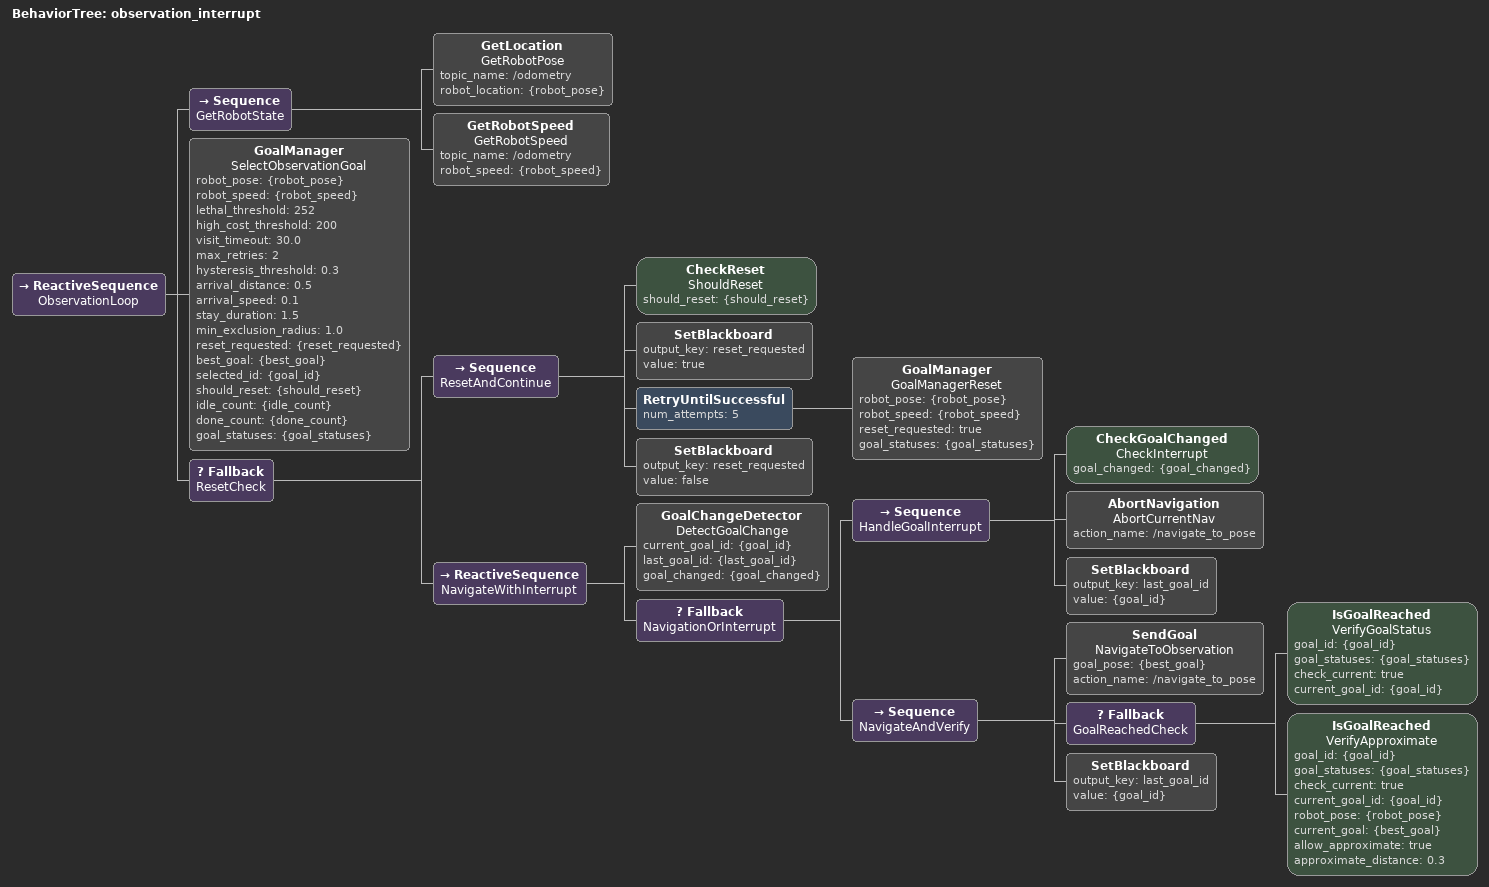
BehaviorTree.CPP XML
<?xml version="1.0" encoding="UTF-8"?>
<root BTCPP_format="4"
      main_tree_to_execute="observation_interrupt">

  <!-- Main Observation Tree with Interrupt Support -->
  <BehaviorTree ID="observation_interrupt">
    <ReactiveSequence name="ObservationLoop">
      <!-- Get current robot pose and speed -->
      <Sequence name="GetRobotState">
        <GetLocation name="GetRobotPose"
                     topic_name="/odometry"
                     robot_location="{robot_pose}"/>
        <GetRobotSpeed name="GetRobotSpeed"
                      topic_name="/odometry"
                      robot_speed="{robot_speed}"/>
      </Sequence>

      <!-- Goal Manager with enhanced parameters -->
      <GoalManager name="SelectObservationGoal"
                   robot_pose="{robot_pose}"
                   robot_speed="{robot_speed}"
                   lethal_threshold="252"
                   high_cost_threshold="200"
                   visit_timeout="30.0"
                   max_retries="2"
                   hysteresis_threshold="0.3"
                   arrival_distance="0.5"
                   arrival_speed="0.1"
                   stay_duration="1.5"
                   min_exclusion_radius="1.0"
                   reset_requested="{reset_requested}"
                   best_goal="{best_goal}"
                   selected_id="{goal_id}"
                   should_reset="{should_reset}"
                   idle_count="{idle_count}"
                   done_count="{done_count}"
                   goal_statuses="{goal_statuses}"/>

      <!-- Check if reset is needed (all points done) -->
      <Fallback name="ResetCheck">
        <!-- All points completed - reset and restart -->
        <Sequence name="ResetAndContinue">
          <CheckReset name="ShouldReset"
                     should_reset="{should_reset}"/>
          <SetBlackboard output_key="reset_requested" value="true"/>
          <RetryUntilSuccessful num_attempts="5">
            <GoalManager name="GoalManagerReset"
                        robot_pose="{robot_pose}"
                        robot_speed="{robot_speed}"
                        reset_requested="true"
                        goal_statuses="{goal_statuses}"/>
          </RetryUntilSuccessful>
          <SetBlackboard output_key="reset_requested" value="false"/>
        </Sequence>

        <!-- Normal navigation flow with goal change detection -->
        <ReactiveSequence name="NavigateWithInterrupt">
          <!-- Detect if goal changed (for interrupt) -->
          <GoalChangeDetector name="DetectGoalChange"
                             current_goal_id="{goal_id}"
                             last_goal_id="{last_goal_id}"
                             goal_changed="{goal_changed}"/>

          <!-- Fallback: Navigate or handle goal change -->
          <Fallback name="NavigationOrInterrupt">
            <!-- Goal changed significantly - interrupt and restart -->
            <Sequence name="HandleGoalInterrupt">
              <CheckGoalChanged name="CheckInterrupt"
                               goal_changed="{goal_changed}"/>
              <AbortNavigation name="AbortCurrentNav"
                             action_name="/navigate_to_pose"/>
              <SetBlackboard output_key="last_goal_id" value="{goal_id}"/>
            </Sequence>

            <!-- Normal navigation flow -->
            <Sequence name="NavigateAndVerify">
              <!-- Navigate to selected goal -->
              <SendGoal name="NavigateToObservation"
                       goal_pose="{best_goal}"
                       action_name="/navigate_to_pose"/>

              <!-- Check if goal reached (dual-source sync from Blackboard) -->
              <Fallback name="GoalReachedCheck">
                <!-- Primary: Check if GoalManager marked as DONE -->
                <IsGoalReached name="VerifyGoalStatus"
                             goal_id="{goal_id}"
                             goal_statuses="{goal_statuses}"
                             check_current="true"
                             current_goal_id="{goal_id}"/>

                <!-- Secondary: Use approximate arrival (faster response) -->
                <IsGoalReached name="VerifyApproximate"
                             goal_id="{goal_id}"
                             goal_statuses="{goal_statuses}"
                             check_current="true"
                             current_goal_id="{goal_id}"
                             robot_pose="{robot_pose}"
                             current_goal="{best_goal}"
                             allow_approximate="true"
                             approximate_distance="0.3"/>
              </Fallback>

              <!-- Update last_goal_id on success -->
              <SetBlackboard output_key="last_goal_id" value="{goal_id}"/>
            </Sequence>
          </Fallback>
        </ReactiveSequence>
      </Fallback>
    </ReactiveSequence>
  </BehaviorTree>

</root>
